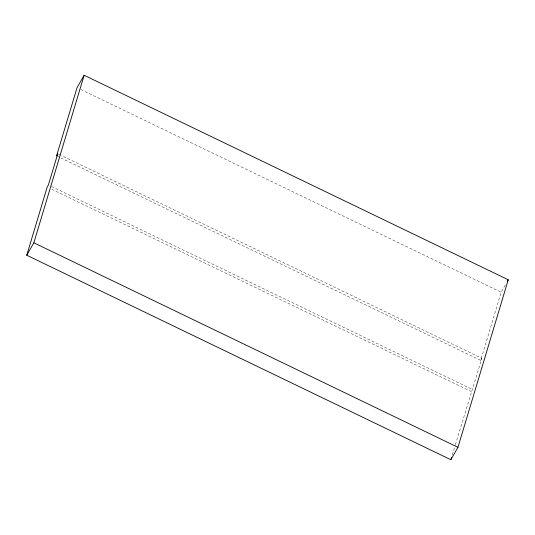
<?xml version="1.0" encoding="UTF-8"?>
<svg xmlns="http://www.w3.org/2000/svg" width="535" height="535" viewBox="0 0 535 535"><rect width="100%" height="100%" fill="white"/><g stroke="black" fill="none" stroke-linecap="round" stroke-linejoin="round"><path stroke-width="0.4" stroke-dasharray="2.67 2.01" d="M452.296 454.984L455.151 445.474M455.385 444.679L481.881 358.289L61.525 155.598M56.583 155.859L480.697 360.363L501.155 292.21L506.277 283.222M480.697 360.363L481.881 358.289M80.798 89.512L501.155 292.21M58.516 154.147L60.769 155.23M51.4 186.454L472.505 389.507M51.721 189.25L471.328 391.58"/><path stroke-width="0.8" d="M26.75 255.228L47.207 187.076L48.391 185.003L57.76 153.786L56.583 155.859L77.04 87.7L84.135 75.261L508.25 279.772L457.96 447.3L450.865 459.739L26.75 255.228L33.845 242.79L84.135 75.261M450.865 459.739L451.58 457.358M507.461 281.149L508.25 279.772M33.845 242.79L457.96 447.3"/></g></svg>
